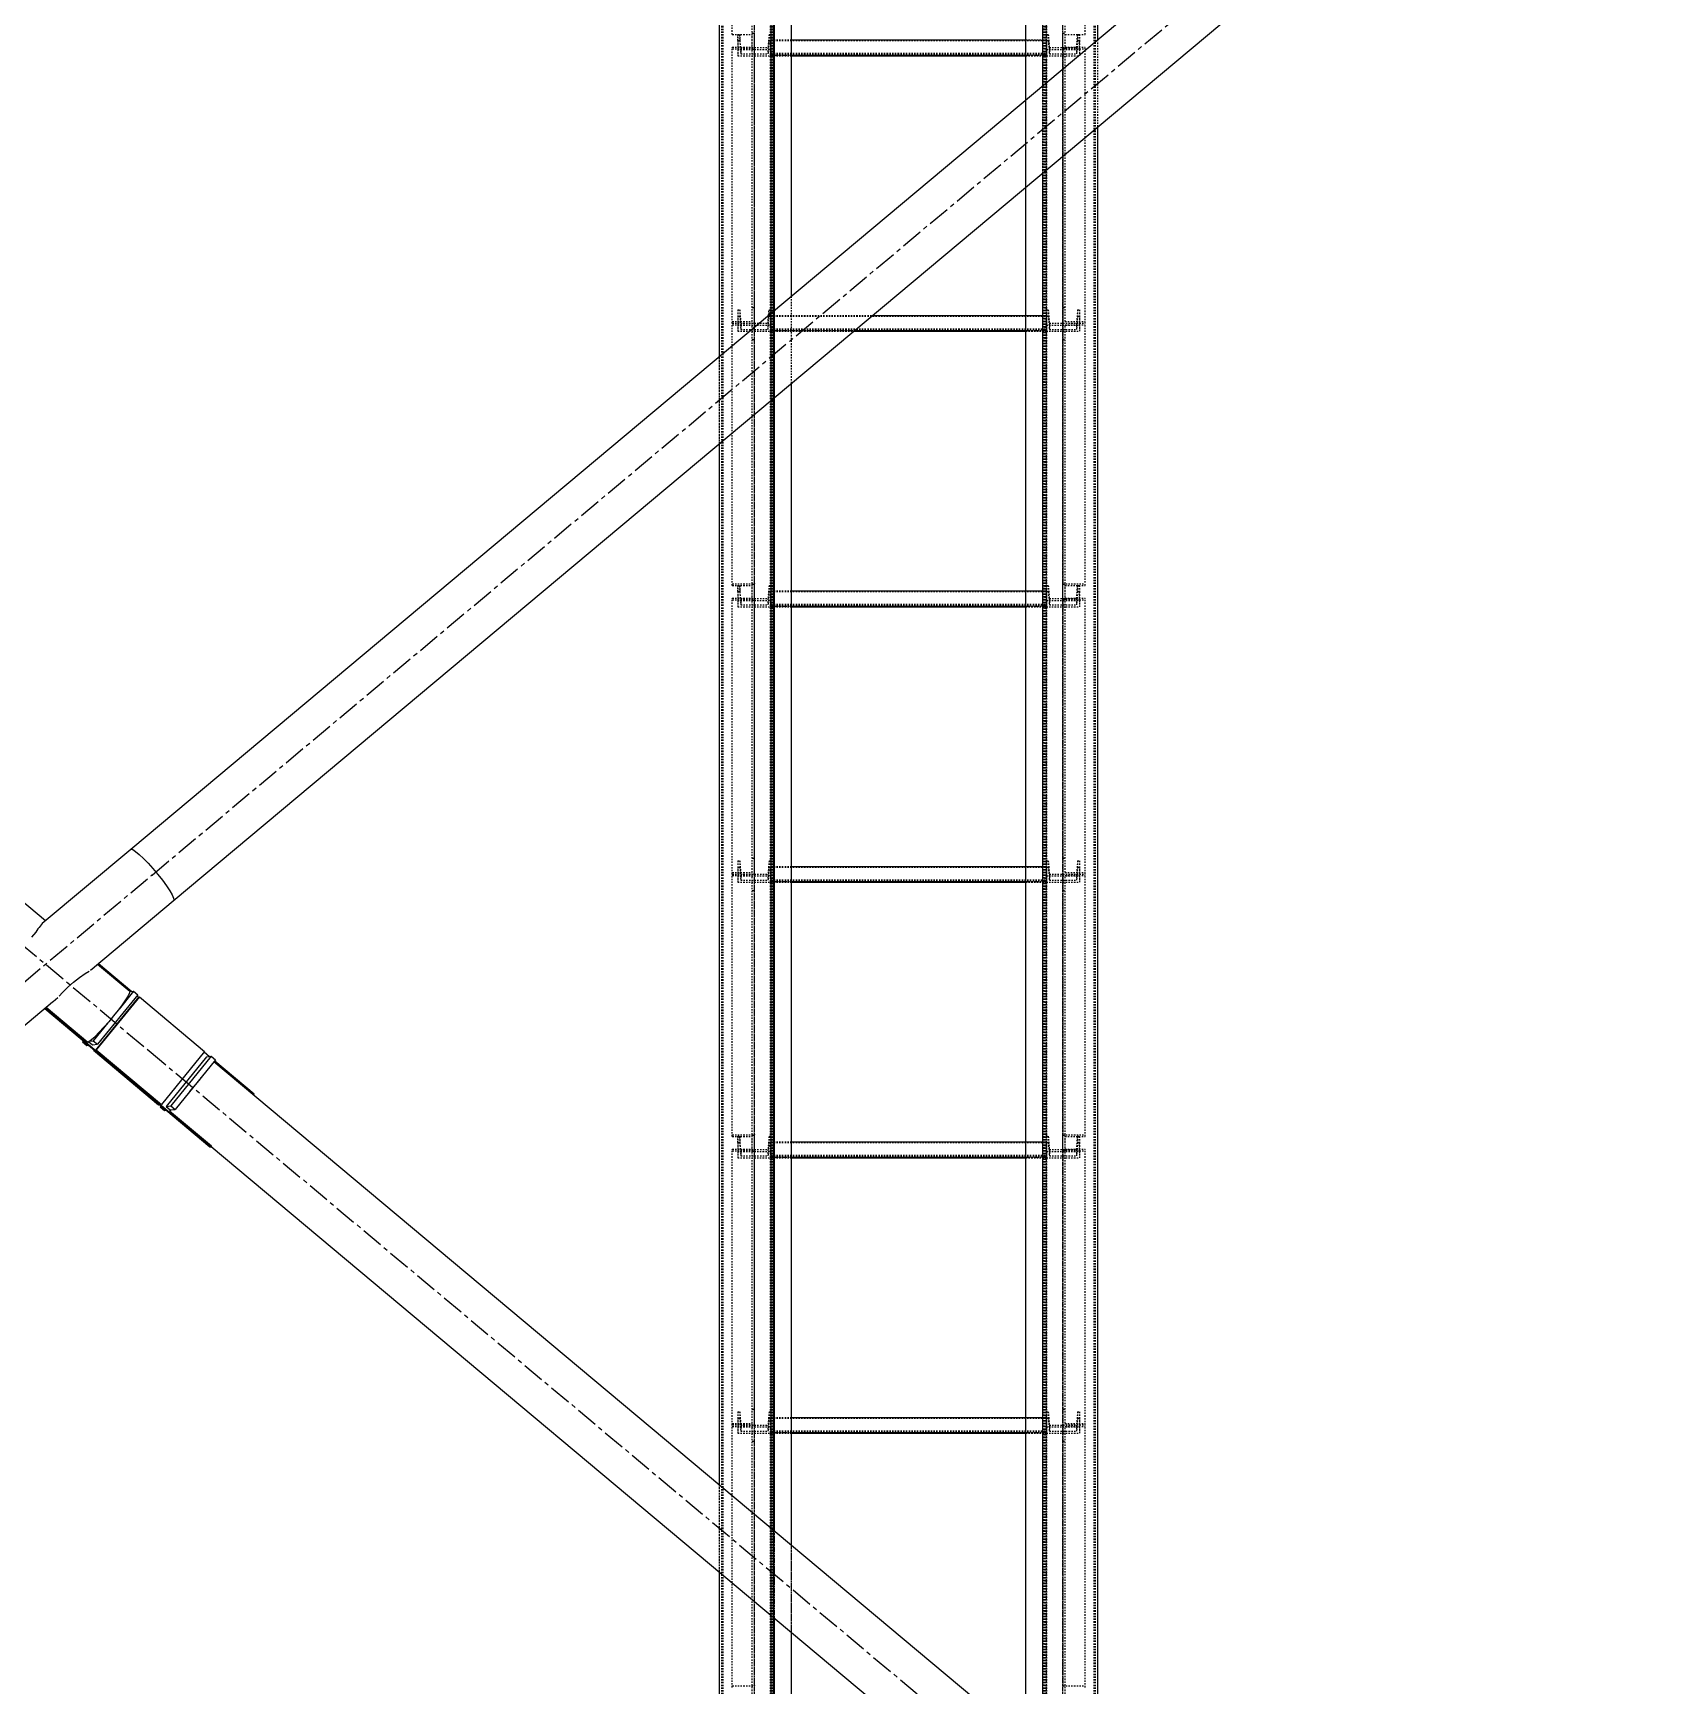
# Model space of a CAD drawing. Header units: millimetres. Extents: x 5143 to 30813, y 232 to 21408.
# Drawn here: x 24297 to 24889, y 11378 to 11978 of the extents above; entities that cross this region are included whole.
import ezdxf

# ---------------------------------------------------------------- set-up
doc = ezdxf.new("R2010")
doc.units = ezdxf.units.MM
doc.header["$LTSCALE"] = 0.25
for name, pattern in [('CENTER', [50.8, 31.75, -6.35, 6.35, -6.35]), ('XKITLINE00', [0]), ('XKITLINE02', [4, 2, -2]), ('XKITLINE03', [6, 3, -1, 1, -1])]:
    doc.linetypes.add(name, pattern=pattern)

msp = doc.modelspace()

# ---------------------------------------------------------------- linework, layer by layer
at = {"color": 1, "linetype": 'XKITLINE03'}
for p, q in [((24559, 10814.34), (24559, 12467.81)), ((24670.99, 10814.34), (24670.99, 12467.81)), ((24565, 12460.27), (24565, 10820.27)), ((24665, 10820.27), (24665, 12460.27)), ((24559, 11872.95), (24559, 11972.47)), ((24565, 11969.94), (24565, 11972.21)), ((24565, 11970.18), (24664.97, 11970.18)), ((24664.97, 11972.21), (24664.97, 11969.94)), ((24670.98, 11972.47), (24670.98, 11872.95)), ((24559, 11778.32), (24559, 11872.95)), ((24565, 11869.96), (24565, 11872.23)), ((24664.97, 11872.23), (24664.97, 11869.96)), ((24670.98, 11872.95), (24670.98, 11778.32)), ((24565, 11870.2), (24664.97, 11870.2)), ((24559, 11672.99), (24559, 11772.51)), ((24565, 11769.98), (24565, 11772.25)), ((24565, 11770.22), (24664.97, 11770.22)), ((24664.97, 11772.25), (24664.97, 11769.98)), ((24670.98, 11772.51), (24670.98, 11672.99)), ((24559, 11578.36), (24559, 11672.99)), ((24565, 11670), (24565, 11672.27)), ((24565, 11670.25), (24664.97, 11670.25)), ((24664.97, 11672.27), (24664.97, 11670)), ((24670.98, 11672.99), (24670.98, 11578.36)), ((24559, 11473.04), (24559, 11572.55)), ((24565, 11570.02), (24565, 11572.29)), ((24664.97, 11572.29), (24664.97, 11570.02)), ((24670.98, 11572.55), (24670.98, 11473.04)), ((24565, 11570.27), (24664.97, 11570.27)), ((24559, 11378.4), (24559, 11473.04)), ((24565, 11470.04), (24565, 11472.31)), ((24565, 11470.29), (24664.97, 11470.29)), ((24664.97, 11472.31), (24664.97, 11470.04)), ((24670.98, 11473.04), (24670.98, 11378.4))]:
    msp.add_line(p, q, dxfattribs=at)
at = {"color": 3, "linetype": 'XKITLINE02'}
for p, q in [((24546.3, 10867.93), (24546.3, 12464.01)), ((24547.15, 10820.27), (24547.15, 12464.01)), ((24547.68, 10820.27), (24547.68, 12464.27)), ((24564.91, 10820.27), (24564.92, 12464.27)), ((24565, 10820.27), (24565, 12460.68)), ((24565.45, 10820.27), (24565.45, 12464.01)), ((24565.85, 10820.3), (24565.85, 12460.65)), ((24572.5, 10884.14), (24572.5, 12460.66)), ((24657.5, 10820.66), (24657.5, 12460.66)), ((24664.15, 10820.3), (24664.15, 12460.65)), ((24664.54, 10820.27), (24664.54, 12464.01)), ((24665, 10820.27), (24665, 12460.68)), ((24665.07, 10820.27), (24665.07, 12464.27)), ((24682.31, 10820.27), (24682.31, 12464.27)), ((24682.84, 10820.27), (24682.84, 12464.01)), ((24663.69, 10854.23), (24663.69, 12426.32)), ((24566.3, 10880.3), (24566.3, 12400.21)), ((24565, 12377.22), (24565, 10820.27)), ((24565.85, 12377.22), (24565.85, 10820.3)), ((24551, 11977.69), (24551, 12072.91)), ((24558.2, 11972.34), (24558.2, 12072.32)), ((24559, 11972.34), (24559, 12072.91)), ((24670.98, 11972.34), (24670.98, 12072.91)), ((24671.78, 11972.34), (24671.78, 12072.32)), ((24678.98, 11977.69), (24678.98, 12072.91)), ((24551, 11977.69), (24558.2, 11977.69)), ((24553, 11975.44), (24553, 11977.71)), ((24553, 11977.71), (24553.68, 11977.71)), ((24553, 11977.69), (24553, 11972.21)), ((24553, 11975.44), (24553.68, 11975.44)), ((24553, 11975.44), (24553, 11969.94)), ((24553.68, 11977.71), (24553.68, 11975.44)), ((24554.06, 11972.91), (24553.68, 11977.71)), ((24553.68, 11975.44), (24554.06, 11970.64)), ((24558.2, 11873.52), (24558.2, 11978.16)), ((24558.2, 11978.16), (24559, 11978.16)), ((24559, 11872.95), (24559, 11978.16)), ((24564.32, 11977.71), (24563.93, 11972.91)), ((24564.32, 11975.44), (24563.93, 11970.64)), ((24564.32, 11977.71), (24564.32, 11975.44)), ((24564.32, 11977.71), (24565, 11977.71)), ((24564.32, 11975.44), (24565, 11975.44)), ((24565, 11977.71), (24565, 11975.44)), ((24565, 11977.71), (24565, 11972.21)), ((24565, 11969.94), (24565, 11975.68)), ((24565, 11975.68), (24572.5, 11975.68)), ((24565, 11975.67), (24664.97, 11975.67)), ((24565, 11975.45), (24664.97, 11975.45)), ((24565, 11975.44), (24565, 11969.94)), ((24565, 11975.44), (24664.97, 11975.44)), ((24657.5, 11975.68), (24664.97, 11975.68)), ((24664.97, 11969.94), (24664.97, 11975.68)), ((24664.97, 11977.71), (24664.97, 11972.21)), ((24664.97, 11977.71), (24665.66, 11977.71)), ((24664.97, 11977.71), (24664.97, 11975.44)), ((24664.97, 11975.44), (24664.97, 11969.94)), ((24664.97, 11975.44), (24665.66, 11975.44)), ((24665.66, 11977.71), (24666.04, 11972.91)), ((24665.66, 11977.71), (24665.66, 11975.44)), ((24665.66, 11975.44), (24666.04, 11970.64)), ((24670.98, 11872.95), (24670.98, 11978.16)), ((24670.98, 11978.16), (24671.78, 11978.16)), ((24671.78, 11934.29), (24671.78, 11978.16)), ((24671.78, 11977.69), (24678.98, 11977.69)), ((24675.91, 11972.91), (24676.3, 11977.71)), ((24676.3, 11975.44), (24675.91, 11970.64)), ((24676.3, 11977.71), (24676.98, 11977.71)), ((24676.3, 11977.71), (24676.3, 11975.44)), ((24676.3, 11975.44), (24676.98, 11975.44)), ((24676.98, 11972.21), (24676.98, 11977.71)), ((24676.98, 11977.71), (24676.98, 11975.44)), ((24676.98, 11975.44), (24676.98, 11969.94)), ((24683.69, 11944.21), (24683.69, 11975.88)), ((24551, 11872.95), (24551, 11973.04)), ((24551, 11973.04), (24558.2, 11973.04)), ((24551, 11972.47), (24559, 11972.47)), ((24553, 11972.21), (24553, 11969.94)), ((24553, 11972.21), (24565, 11972.21)), ((24553, 11969.94), (24565, 11969.94)), ((24554.06, 11972.91), (24554.06, 11970.64)), ((24554.06, 11972.91), (24563.93, 11972.91)), ((24554.06, 11970.64), (24563.93, 11970.64)), ((24558.2, 11972.34), (24559, 11972.34)), ((24563.93, 11972.91), (24563.93, 11970.64)), ((24565, 11972.21), (24565, 11969.94)), ((24565, 11970.86), (24664.97, 11970.86)), ((24565, 11970.66), (24664.97, 11970.66)), ((24565, 11970.18), (24572.5, 11970.18)), ((24565, 11969.94), (24572.5, 11969.94)), ((24657.5, 11970.18), (24664.97, 11970.18)), ((24657.5, 11969.94), (24664.97, 11969.94)), ((24664.97, 11972.21), (24676.98, 11972.21)), ((24664.97, 11972.21), (24664.97, 11969.94)), ((24664.97, 11969.94), (24676.98, 11969.94)), ((24666.04, 11972.91), (24675.91, 11972.91)), ((24666.04, 11972.91), (24666.04, 11970.64)), ((24666.04, 11970.64), (24675.91, 11970.64)), ((24670.98, 11972.47), (24678.98, 11972.47)), ((24670.98, 11972.34), (24671.78, 11972.34)), ((24671.78, 11973.04), (24678.98, 11973.04)), ((24675.91, 11972.91), (24675.91, 11970.64)), ((24676.98, 11972.21), (24676.98, 11969.94)), ((24678.98, 11940.32), (24678.98, 11973.04)), ((24663.69, 11927.46), (24663.69, 11959.14)), ((24657.5, 11922.27), (24657.5, 11953.95)), ((24678.98, 11872.95), (24678.98, 11940.32)), ((24670.98, 11933.62), (24670.98, 11872.95)), ((24671.78, 11873.52), (24671.78, 11934.29)), ((24553, 11877.73), (24553, 11875.46)), ((24553, 11877.73), (24553.68, 11877.73)), ((24553, 11877.73), (24553, 11872.23)), ((24553.68, 11877.73), (24553.68, 11875.46)), ((24553.68, 11877.73), (24554.06, 11872.93)), ((24558.2, 11878.65), (24559, 11878.65)), ((24563.93, 11872.93), (24564.32, 11877.73)), ((24564.32, 11877.73), (24564.32, 11875.46)), ((24564.32, 11877.73), (24565, 11877.73)), ((24565, 11875.46), (24565, 11877.73)), ((24565, 11872.23), (24565, 11877.73)), ((24566.3, 11845.91), (24566.3, 11877.59)), ((24572.5, 11851.1), (24572.5, 11882.78)), ((24664.97, 11877.73), (24664.97, 11872.23)), ((24664.97, 11877.73), (24665.66, 11877.73)), ((24664.97, 11877.73), (24664.97, 11875.46)), ((24665.66, 11877.73), (24666.04, 11872.93)), ((24665.66, 11877.73), (24665.66, 11875.46)), ((24670.98, 11878.65), (24671.78, 11878.65)), ((24676.3, 11877.73), (24675.91, 11872.93)), ((24676.3, 11877.73), (24676.98, 11877.73)), ((24676.3, 11877.73), (24676.3, 11875.46)), ((24676.98, 11877.73), (24676.98, 11872.23)), ((24676.98, 11877.73), (24676.98, 11875.46)), ((24551, 11873.52), (24558.2, 11873.52)), ((24551, 11777.73), (24551, 11872.95)), ((24551, 11872.95), (24559, 11872.95)), ((24551, 11872.95), (24559, 11872.95)), ((24551, 11872.36), (24558.2, 11872.36)), ((24553, 11875.46), (24553.68, 11875.46)), ((24553, 11875.46), (24553, 11869.96)), ((24553, 11872.23), (24553, 11869.96)), ((24553, 11872.23), (24565, 11872.23)), ((24553.68, 11875.46), (24554.06, 11870.66)), ((24554.06, 11872.93), (24554.06, 11870.66)), ((24554.06, 11872.93), (24563.93, 11872.93)), ((24558.2, 11772.39), (24558.2, 11872.36)), ((24559, 11772.39), (24559, 11872.95)), ((24563.93, 11870.66), (24564.32, 11875.46)), ((24563.93, 11872.93), (24563.93, 11870.66)), ((24564.32, 11875.46), (24565, 11875.46)), ((24565, 11869.96), (24565, 11875.7)), ((24565, 11875.7), (24601.88, 11875.7)), ((24565, 11875.69), (24664.97, 11875.69)), ((24565, 11875.47), (24664.97, 11875.47)), ((24565, 11869.96), (24565, 11875.46)), ((24565, 11875.46), (24664.97, 11875.46)), ((24565, 11872.23), (24565, 11869.96)), ((24657.5, 11875.7), (24664.97, 11875.7)), ((24664.97, 11869.96), (24664.97, 11875.7)), ((24664.97, 11875.46), (24664.97, 11869.96)), ((24664.97, 11875.46), (24665.66, 11875.46)), ((24664.97, 11872.23), (24676.98, 11872.23)), ((24664.97, 11872.23), (24664.97, 11869.96)), ((24665.66, 11875.46), (24666.04, 11870.66)), ((24666.04, 11872.93), (24675.91, 11872.93)), ((24666.04, 11872.93), (24666.04, 11870.66)), ((24670.98, 11772.39), (24670.98, 11872.95)), ((24670.98, 11872.95), (24678.98, 11872.95)), ((24670.98, 11872.95), (24678.98, 11872.95)), ((24671.78, 11873.52), (24678.98, 11873.52)), ((24671.78, 11772.39), (24671.78, 11872.36)), ((24671.78, 11872.36), (24678.98, 11872.36)), ((24676.3, 11875.46), (24675.91, 11870.66)), ((24675.91, 11872.93), (24675.91, 11870.66)), ((24676.3, 11875.46), (24676.98, 11875.46)), ((24676.98, 11875.46), (24676.98, 11869.96)), ((24676.98, 11872.23), (24676.98, 11869.96)), ((24678.98, 11777.73), (24678.98, 11872.95)), ((24553, 11869.96), (24565, 11869.96)), ((24554.06, 11870.66), (24563.93, 11870.66)), ((24558.2, 11867.02), (24559, 11867.02)), ((24565, 11870.88), (24664.97, 11870.88)), ((24565, 11870.68), (24664.97, 11870.68)), ((24565, 11870.2), (24595.31, 11870.2)), ((24565, 11869.96), (24595.02, 11869.96)), ((24657.5, 11870.2), (24664.97, 11870.2)), ((24657.5, 11869.96), (24664.97, 11869.96)), ((24664.97, 11869.96), (24676.98, 11869.96)), ((24666.04, 11870.66), (24675.91, 11870.66)), ((24670.98, 11867.02), (24671.78, 11867.02)), ((24546.3, 11829.16), (24546.3, 11860.84)), ((24551, 11778.32), (24559, 11778.32)), ((24551, 11777.73), (24558.2, 11777.73)), ((24553, 11775.48), (24553, 11777.75)), ((24553, 11777.75), (24553.68, 11777.75)), ((24553, 11777.73), (24553, 11772.25)), ((24553.68, 11777.75), (24553.68, 11775.48)), ((24554.06, 11772.95), (24553.68, 11777.75)), ((24558.2, 11673.56), (24558.2, 11778.2)), ((24558.2, 11778.2), (24559, 11778.2)), ((24559, 11672.99), (24559, 11778.2)), ((24564.32, 11777.75), (24563.93, 11772.95)), ((24564.32, 11777.75), (24564.32, 11775.48)), ((24564.32, 11777.75), (24565, 11777.75)), ((24565, 11777.75), (24565, 11775.48)), ((24565, 11777.75), (24565, 11772.25)), ((24565, 11769.98), (24565, 11775.72)), ((24565, 11775.72), (24572.5, 11775.72)), ((24565, 11775.71), (24664.97, 11775.71)), ((24657.5, 11775.72), (24664.97, 11775.72)), ((24664.97, 11769.98), (24664.97, 11775.72)), ((24664.97, 11777.75), (24664.97, 11772.25)), ((24664.97, 11777.75), (24665.66, 11777.75)), ((24664.97, 11777.75), (24664.97, 11775.48)), ((24665.66, 11777.75), (24666.04, 11772.95)), ((24665.66, 11777.75), (24665.66, 11775.48)), ((24670.98, 11778.32), (24678.98, 11778.32)), ((24670.98, 11672.99), (24670.98, 11778.2)), ((24670.98, 11778.2), (24671.78, 11778.2)), ((24671.78, 11673.56), (24671.78, 11778.2)), ((24671.78, 11777.73), (24678.98, 11777.73)), ((24675.91, 11772.95), (24676.3, 11777.75)), ((24676.3, 11777.75), (24676.98, 11777.75)), ((24676.3, 11777.75), (24676.3, 11775.48)), ((24676.98, 11772.25), (24676.98, 11777.75)), ((24676.98, 11777.75), (24676.98, 11775.48)), ((24551, 11672.99), (24551, 11773.08)), ((24551, 11773.08), (24558.2, 11773.08)), ((24551, 11772.51), (24559, 11772.51)), ((24553, 11775.48), (24553.68, 11775.48)), ((24553, 11775.48), (24553, 11769.98)), ((24553, 11772.25), (24553, 11769.98)), ((24553, 11772.25), (24565, 11772.25)), ((24553, 11769.98), (24565, 11769.98)), ((24553.68, 11775.48), (24554.06, 11770.68)), ((24554.06, 11772.95), (24554.06, 11770.68)), ((24554.06, 11772.95), (24563.93, 11772.95)), ((24554.06, 11770.68), (24563.93, 11770.68)), ((24558.2, 11772.39), (24559, 11772.39)), ((24564.32, 11775.48), (24563.93, 11770.68)), ((24563.93, 11772.95), (24563.93, 11770.68)), ((24564.32, 11775.48), (24565, 11775.48)), ((24565, 11775.49), (24664.97, 11775.49)), ((24565, 11775.48), (24565, 11769.98)), ((24565, 11775.48), (24664.97, 11775.48)), ((24565, 11772.25), (24565, 11769.98)), ((24565, 11770.9), (24664.97, 11770.9)), ((24565, 11770.7), (24664.97, 11770.7)), ((24565, 11770.22), (24572.5, 11770.22)), ((24565, 11769.98), (24572.5, 11769.98)), ((24657.5, 11770.22), (24664.97, 11770.22)), ((24657.5, 11769.98), (24664.97, 11769.98)), ((24664.97, 11775.48), (24664.97, 11769.98)), ((24664.97, 11775.48), (24665.66, 11775.48)), ((24664.97, 11772.25), (24676.98, 11772.25)), ((24664.97, 11772.25), (24664.97, 11769.98)), ((24664.97, 11769.98), (24676.98, 11769.98)), ((24665.66, 11775.48), (24666.04, 11770.68)), ((24666.04, 11772.95), (24675.91, 11772.95)), ((24666.04, 11772.95), (24666.04, 11770.68)), ((24666.04, 11770.68), (24675.91, 11770.68)), ((24670.98, 11772.51), (24678.98, 11772.51)), ((24670.98, 11772.39), (24671.78, 11772.39)), ((24671.78, 11773.08), (24678.98, 11773.08)), ((24676.3, 11775.48), (24675.91, 11770.68)), ((24675.91, 11772.95), (24675.91, 11770.68)), ((24676.3, 11775.48), (24676.98, 11775.48)), ((24676.98, 11775.48), (24676.98, 11769.98)), ((24676.98, 11772.25), (24676.98, 11769.98)), ((24678.98, 11672.99), (24678.98, 11773.08)), ((24553, 11677.77), (24553, 11675.5)), ((24553, 11677.77), (24553.68, 11677.77)), ((24553, 11677.77), (24553, 11672.27)), ((24553, 11675.5), (24553.68, 11675.5)), ((24553, 11675.5), (24553, 11670)), ((24553.68, 11677.77), (24553.68, 11675.5)), ((24553.68, 11677.77), (24554.06, 11672.97)), ((24553.68, 11675.5), (24554.06, 11670.7)), ((24558.2, 11678.69), (24559, 11678.69)), ((24564.32, 11677.77), (24563.93, 11672.97)), ((24564.32, 11675.5), (24563.93, 11670.7)), ((24564.32, 11677.77), (24564.32, 11675.5)), ((24564.32, 11677.77), (24565, 11677.77)), ((24564.32, 11675.5), (24565, 11675.5)), ((24565, 11677.77), (24565, 11675.5)), ((24565, 11677.77), (24565, 11672.27)), ((24565, 11670), (24565, 11675.74)), ((24565, 11675.74), (24572.5, 11675.74)), ((24565, 11675.73), (24664.97, 11675.73)), ((24565, 11675.51), (24664.97, 11675.51)), ((24565, 11675.5), (24565, 11670)), ((24565, 11675.5), (24664.97, 11675.5)), ((24657.5, 11675.74), (24664.97, 11675.74)), ((24664.97, 11677.77), (24664.97, 11672.27)), ((24664.97, 11677.77), (24665.66, 11677.77)), ((24664.97, 11677.77), (24664.97, 11675.5)), ((24664.97, 11670), (24664.97, 11675.74)), ((24664.97, 11675.5), (24664.97, 11670)), ((24664.97, 11675.5), (24665.66, 11675.5)), ((24665.66, 11677.77), (24666.04, 11672.97)), ((24665.66, 11677.77), (24665.66, 11675.5)), ((24665.66, 11675.5), (24666.04, 11670.7)), ((24670.98, 11678.69), (24671.78, 11678.69)), ((24676.3, 11677.77), (24675.91, 11672.97)), ((24676.3, 11675.5), (24675.91, 11670.7)), ((24676.3, 11677.77), (24676.98, 11677.77)), ((24676.3, 11677.77), (24676.3, 11675.5)), ((24676.3, 11675.5), (24676.98, 11675.5)), ((24676.98, 11677.77), (24676.98, 11672.27)), ((24676.98, 11677.77), (24676.98, 11675.5)), ((24676.98, 11675.5), (24676.98, 11670)), ((24551, 11673.56), (24558.2, 11673.56)), ((24551, 11577.77), (24551, 11672.99)), ((24551, 11672.99), (24559, 11672.99)), ((24551, 11672.99), (24559, 11672.99)), ((24551, 11672.4), (24558.2, 11672.4)), ((24553, 11672.27), (24553, 11670)), ((24553, 11672.27), (24565, 11672.27)), ((24553, 11670), (24565, 11670)), ((24554.06, 11672.97), (24554.06, 11670.7)), ((24554.06, 11672.97), (24563.93, 11672.97)), ((24554.06, 11670.7), (24563.93, 11670.7)), ((24558.2, 11572.43), (24558.2, 11672.4)), ((24559, 11572.43), (24559, 11672.99)), ((24563.93, 11672.97), (24563.93, 11670.7)), ((24565, 11672.27), (24565, 11670)), ((24565, 11670.92), (24664.97, 11670.92)), ((24565, 11670.72), (24664.97, 11670.72)), ((24565, 11670.25), (24572.5, 11670.25)), ((24565, 11670), (24572.5, 11670)), ((24657.5, 11670.25), (24664.97, 11670.25)), ((24657.5, 11670), (24664.97, 11670)), ((24664.97, 11672.27), (24676.98, 11672.27)), ((24664.97, 11672.27), (24664.97, 11670)), ((24664.97, 11670), (24676.98, 11670)), ((24666.04, 11672.97), (24675.91, 11672.97)), ((24666.04, 11672.97), (24666.04, 11670.7)), ((24666.04, 11670.7), (24675.91, 11670.7)), ((24670.98, 11572.43), (24670.98, 11672.99)), ((24670.98, 11672.99), (24678.98, 11672.99)), ((24670.98, 11672.99), (24678.98, 11672.99)), ((24671.78, 11673.56), (24678.98, 11673.56)), ((24671.78, 11572.43), (24671.78, 11672.4)), ((24671.78, 11672.4), (24678.98, 11672.4)), ((24675.91, 11672.97), (24675.91, 11670.7)), ((24676.98, 11672.27), (24676.98, 11670)), ((24678.98, 11577.77), (24678.98, 11672.99)), ((24558.2, 11667.06), (24559, 11667.06)), ((24670.98, 11667.06), (24671.78, 11667.06)), ((24551, 11578.36), (24559, 11578.36)), ((24551, 11577.77), (24558.2, 11577.77)), ((24553, 11575.52), (24553, 11577.79)), ((24553, 11577.79), (24553.68, 11577.79)), ((24553, 11577.77), (24553, 11572.29)), ((24553.68, 11577.79), (24553.68, 11575.52)), ((24554.06, 11572.99), (24553.68, 11577.79)), ((24558.2, 11473.61), (24558.2, 11578.24)), ((24558.2, 11578.24), (24559, 11578.24)), ((24559, 11473.04), (24559, 11578.24)), ((24564.32, 11577.79), (24563.93, 11572.99)), ((24564.32, 11577.79), (24564.32, 11575.52)), ((24564.32, 11577.79), (24565, 11577.79)), ((24565, 11577.79), (24565, 11575.52)), ((24565, 11577.79), (24565, 11572.29)), ((24664.97, 11577.79), (24664.97, 11572.29)), ((24664.97, 11577.79), (24665.66, 11577.79)), ((24664.97, 11577.79), (24664.97, 11575.52)), ((24665.66, 11577.79), (24666.04, 11572.99)), ((24665.66, 11577.79), (24665.66, 11575.52)), ((24670.98, 11578.36), (24678.98, 11578.36)), ((24670.98, 11473.04), (24670.98, 11578.24)), ((24670.98, 11578.24), (24671.78, 11578.24)), ((24671.78, 11473.61), (24671.78, 11578.24)), ((24671.78, 11577.77), (24678.98, 11577.77)), ((24675.91, 11572.99), (24676.3, 11577.79)), ((24676.3, 11577.79), (24676.98, 11577.79)), ((24676.3, 11577.79), (24676.3, 11575.52)), ((24676.98, 11572.29), (24676.98, 11577.79)), ((24676.98, 11577.79), (24676.98, 11575.52)), ((24551, 11473.04), (24551, 11573.12)), ((24551, 11573.12), (24558.2, 11573.12)), ((24551, 11572.55), (24559, 11572.55)), ((24553, 11575.52), (24553.68, 11575.52)), ((24553, 11575.52), (24553, 11570.02)), ((24553, 11572.29), (24553, 11570.02)), ((24553, 11572.29), (24565, 11572.29)), ((24553.68, 11575.52), (24554.06, 11570.72)), ((24554.06, 11572.99), (24554.06, 11570.72)), ((24554.06, 11572.99), (24563.93, 11572.99)), ((24558.2, 11572.43), (24559, 11572.43)), ((24564.32, 11575.52), (24563.93, 11570.72)), ((24563.93, 11572.99), (24563.93, 11570.72)), ((24564.32, 11575.52), (24565, 11575.52)), ((24565, 11570.02), (24565, 11575.76)), ((24565, 11575.76), (24572.5, 11575.76)), ((24565, 11575.75), (24664.97, 11575.75)), ((24565, 11575.54), (24664.97, 11575.54)), ((24565, 11575.52), (24565, 11570.02)), ((24565, 11575.52), (24664.97, 11575.52)), ((24565, 11572.29), (24565, 11570.02)), ((24657.5, 11575.76), (24664.97, 11575.76)), ((24664.97, 11570.02), (24664.97, 11575.76)), ((24664.97, 11575.52), (24664.97, 11570.02)), ((24664.97, 11575.52), (24665.66, 11575.52)), ((24664.97, 11572.29), (24676.98, 11572.29)), ((24664.97, 11572.29), (24664.97, 11570.02)), ((24665.66, 11575.52), (24666.04, 11570.72)), ((24666.04, 11572.99), (24675.91, 11572.99)), ((24666.04, 11572.99), (24666.04, 11570.72)), ((24670.98, 11572.55), (24678.98, 11572.55)), ((24670.98, 11572.43), (24671.78, 11572.43)), ((24671.78, 11573.12), (24678.98, 11573.12)), ((24676.3, 11575.52), (24675.91, 11570.72)), ((24675.91, 11572.99), (24675.91, 11570.72)), ((24676.3, 11575.52), (24676.98, 11575.52)), ((24676.98, 11575.52), (24676.98, 11570.02)), ((24676.98, 11572.29), (24676.98, 11570.02)), ((24678.98, 11473.04), (24678.98, 11573.12)), ((24553, 11570.02), (24565, 11570.02)), ((24554.06, 11570.72), (24563.93, 11570.72)), ((24565, 11570.94), (24664.97, 11570.94)), ((24565, 11570.74), (24664.97, 11570.74)), ((24565, 11570.27), (24572.5, 11570.27)), ((24565, 11570.02), (24572.5, 11570.02)), ((24657.5, 11570.27), (24664.97, 11570.27)), ((24657.5, 11570.02), (24664.97, 11570.02)), ((24664.97, 11570.02), (24676.98, 11570.02)), ((24666.04, 11570.72), (24675.91, 11570.72)), ((24553, 11477.81), (24553, 11475.54)), ((24553, 11477.81), (24553.68, 11477.81)), ((24553, 11477.81), (24553, 11472.31)), ((24553.68, 11477.81), (24553.68, 11475.54)), ((24553.68, 11477.81), (24554.06, 11473.01)), ((24558.2, 11478.73), (24559, 11478.73)), ((24564.32, 11477.81), (24563.93, 11473.01)), ((24564.32, 11477.81), (24564.32, 11475.54)), ((24564.32, 11477.81), (24565, 11477.81)), ((24565, 11477.81), (24565, 11475.54)), ((24565, 11477.81), (24565, 11472.31)), ((24565, 11470.04), (24565, 11475.79)), ((24565, 11475.79), (24572.5, 11475.79)), ((24565, 11475.77), (24664.97, 11475.77)), ((24657.5, 11475.79), (24664.97, 11475.79)), ((24664.97, 11477.81), (24664.97, 11472.31)), ((24664.97, 11477.81), (24665.66, 11477.81)), ((24664.97, 11477.81), (24664.97, 11475.54)), ((24664.97, 11470.04), (24664.97, 11475.79)), ((24665.66, 11477.81), (24666.04, 11473.01)), ((24665.66, 11477.81), (24665.66, 11475.54)), ((24670.98, 11478.73), (24671.78, 11478.73)), ((24676.3, 11477.81), (24675.91, 11473.01)), ((24676.3, 11477.81), (24676.98, 11477.81)), ((24676.3, 11477.81), (24676.3, 11475.54)), ((24676.98, 11477.81), (24676.98, 11472.31)), ((24676.98, 11477.81), (24676.98, 11475.54)), ((24551, 11473.61), (24558.2, 11473.61)), ((24551, 11473.04), (24559, 11473.04)), ((24551, 11377.81), (24551, 11473.04)), ((24551, 11473.04), (24559, 11473.04)), ((24551, 11472.44), (24558.2, 11472.44)), ((24553, 11475.54), (24553.68, 11475.54)), ((24553, 11475.54), (24553, 11470.04)), ((24553, 11472.31), (24553, 11470.04)), ((24553, 11472.31), (24565, 11472.31)), ((24553, 11470.04), (24565, 11470.04)), ((24553.68, 11475.54), (24554.06, 11470.74)), ((24554.06, 11473.01), (24554.06, 11470.74)), ((24554.06, 11473.01), (24563.93, 11473.01)), ((24554.06, 11470.74), (24563.93, 11470.74)), ((24558.2, 11372.47), (24558.2, 11472.44)), ((24559, 11372.47), (24559, 11473.04)), ((24564.32, 11475.54), (24563.93, 11470.74)), ((24563.93, 11473.01), (24563.93, 11470.74)), ((24564.32, 11475.54), (24565, 11475.54)), ((24565, 11475.56), (24664.97, 11475.56)), ((24565, 11475.54), (24664.97, 11475.54)), ((24565, 11475.54), (24565, 11470.04)), ((24565, 11472.31), (24565, 11470.04)), ((24565, 11470.96), (24664.97, 11470.96)), ((24565, 11470.76), (24664.97, 11470.76)), ((24565, 11470.29), (24572.5, 11470.29)), ((24565, 11470.04), (24572.5, 11470.04)), ((24657.5, 11470.29), (24664.97, 11470.29)), ((24657.5, 11470.04), (24664.97, 11470.04)), ((24664.97, 11475.54), (24664.97, 11470.04)), ((24664.97, 11475.54), (24665.66, 11475.54)), ((24664.97, 11472.31), (24676.98, 11472.31)), ((24664.97, 11472.31), (24664.97, 11470.04)), ((24664.97, 11470.04), (24676.98, 11470.04)), ((24665.66, 11475.54), (24666.04, 11470.74)), ((24666.04, 11473.01), (24675.91, 11473.01)), ((24666.04, 11473.01), (24666.04, 11470.74)), ((24666.04, 11470.74), (24675.91, 11470.74)), ((24670.98, 11372.47), (24670.98, 11473.04)), ((24670.98, 11473.04), (24678.98, 11473.04)), ((24670.98, 11473.04), (24678.98, 11473.04)), ((24671.78, 11473.61), (24678.98, 11473.61)), ((24671.78, 11372.47), (24671.78, 11472.44)), ((24671.78, 11472.44), (24678.98, 11472.44)), ((24676.3, 11475.54), (24675.91, 11470.74)), ((24675.91, 11473.01), (24675.91, 11470.74)), ((24676.3, 11475.54), (24676.98, 11475.54)), ((24676.98, 11475.54), (24676.98, 11470.04)), ((24676.98, 11472.31), (24676.98, 11470.04)), ((24678.98, 11377.81), (24678.98, 11473.04)), ((24558.2, 11467.1), (24559, 11467.1)), ((24670.98, 11467.1), (24671.78, 11467.1)), ((24546.3, 11419.75), (24546.3, 11451.37)), ((24566.3, 11403), (24566.3, 11434.63)), ((24572.5, 11397.81), (24572.5, 11429.43)), ((24551, 11378.4), (24559, 11378.4)), ((24670.98, 11378.4), (24678.98, 11378.4))]:
    msp.add_line(p, q, dxfattribs=at)
at = {"color": 8, "linetype": 'CENTER'}
for p, q in [((24340.44, 11672.63), (25173.61, 12370.27)), ((24263.2, 11672.6), (24339.36, 11608.82)), ((24264.56, 11609.09), (24340.44, 11672.63)), ((24339.36, 11608.82), (25173.61, 10910.27))]:
    msp.add_line(p, q, dxfattribs=at)
at = {"color": 8, "linetype": 'XKITLINE00'}
for p, q in [((24332.78, 11682.05), (25130.45, 12349.97)), ((24348.11, 11663.21), (25161.59, 12344.38)), ((24271.1, 11681.8), (24301.79, 11656.11)), ((24300.59, 11655.1), (24332.78, 11682.05)), ((24332.78, 11682.05), (24333.44, 11681.86)), ((24332.78, 11682.05), (24333.44, 11681.86)), ((24333.44, 11681.86), (24334.44, 11681.21)), ((24333.44, 11681.86), (24334.44, 11681.21)), ((24334.44, 11681.21), (24335.75, 11680.13)), ((24334.44, 11681.21), (24335.75, 11680.13)), ((24335.75, 11680.13), (24337.3, 11678.67)), ((24335.75, 11680.13), (24337.3, 11678.67)), ((24337.3, 11678.67), (24339, 11676.91)), ((24337.3, 11678.67), (24339, 11676.91)), ((24339, 11676.91), (24340.78, 11674.93)), ((24339, 11676.91), (24340.78, 11674.93)), ((24340.78, 11674.93), (24342.54, 11672.84)), ((24340.78, 11674.93), (24342.54, 11672.84)), ((24342.54, 11672.84), (24344.19, 11670.74)), ((24342.54, 11672.84), (24344.19, 11670.74)), ((24344.19, 11670.74), (24345.65, 11668.74)), ((24344.19, 11670.74), (24345.65, 11668.74)), ((24345.65, 11668.74), (24346.86, 11666.93)), ((24345.65, 11668.74), (24346.86, 11666.93)), ((24319.56, 11639.31), (24348.11, 11663.21)), ((24346.86, 11666.93), (24347.74, 11665.4)), ((24346.86, 11666.93), (24347.74, 11665.4)), ((24347.74, 11665.4), (24348.26, 11664.24)), ((24347.74, 11665.4), (24348.26, 11664.24)), ((24348.38, 11663.5), (24348.11, 11663.21)), ((24348.38, 11663.5), (24348.11, 11663.21)), ((24348.26, 11664.24), (24348.38, 11663.5)), ((24348.26, 11664.24), (24348.38, 11663.5)), ((24298.29, 11651.89), (24296.7, 11650.02)), ((24299.04, 11653.06), (24298.29, 11651.89)), ((24299.54, 11653.62), (24299.04, 11653.06)), ((24300.53, 11654.98), (24299.54, 11653.62)), ((24300.59, 11655.1), (24300.53, 11654.98)), ((24316.19, 11636.9), (24317.65, 11637.76)), ((24318.06, 11638.1), (24319.4, 11639.18)), ((24319.4, 11639.18), (24319.56, 11639.31)), ((24320.71, 11640.27), (24332.41, 11630.47)), ((24321.02, 11640.53), (24333.11, 11630.4)), ((24307.98, 11630.02), (24309.89, 11631.92)), ((24309.89, 11631.92), (24311.96, 11633.76)), ((24311.96, 11633.76), (24314.1, 11635.45)), ((24314.1, 11635.45), (24316.19, 11636.9)), ((24272.23, 11599.68), (24304.36, 11626.58)), ((24304.36, 11626.58), (24304.6, 11626.78)), ((24304.6, 11626.78), (24306.26, 11628.22)), ((24307.98, 11630.02), (24306.73, 11628.62)), ((24335.56, 11628.35), (24319.88, 11609.1)), ((24335.89, 11628.39), (24320.21, 11609.13)), ((24335.28, 11629.2), (24320.61, 11611.18)), ((24333.76, 11630.47), (24328.47, 11623.98)), ((24330.84, 11627.28), (24329.63, 11625.53)), ((24331.74, 11628.74), (24330.84, 11627.28)), ((24332.27, 11629.82), (24331.74, 11628.74)), ((24332.41, 11630.47), (24332.27, 11629.82)), ((24332.38, 11630.33), (24333.76, 11630.47)), ((24333.76, 11630.47), (24335.28, 11629.2)), ((24334.99, 11628.83), (24335.56, 11628.35)), ((24335.56, 11628.35), (24335.89, 11628.39)), ((24335.89, 11628.39), (24359.5, 11608.62)), ((24301.5, 11624.18), (24330.98, 11599.5)), ((24301.68, 11624.34), (24331.31, 11599.53)), ((24302, 11624.61), (24317.1, 11611.97)), ((24326.51, 11621.47), (24324.75, 11619.38)), ((24328.16, 11623.56), (24326.51, 11621.47)), ((24329.63, 11625.53), (24328.16, 11623.56)), ((24318.48, 11612.89), (24319.77, 11614.05)), ((24324.37, 11618.95), (24319.09, 11612.45)), ((24319.77, 11614.05), (24321.3, 11615.57)), ((24322.99, 11617.38), (24321.3, 11615.57)), ((24324.75, 11619.38), (24322.99, 11617.38)), ((24315.56, 11612.41), (24315.26, 11612.04)), ((24315.26, 11612.04), (24315.92, 11612.11)), ((24315.26, 11612.04), (24316.79, 11610.77)), ((24316.79, 11610.77), (24317.44, 11610.84)), ((24317.1, 11611.97), (24317.5, 11612.15)), ((24317.49, 11612.14), (24318.86, 11610.99)), ((24317.5, 11612.15), (24318.48, 11612.89)), ((24317.71, 11612.31), (24319.09, 11612.45)), ((24318.86, 11610.99), (24320.61, 11611.18)), ((24319.09, 11612.45), (24320.61, 11611.18)), ((24319.38, 11609.21), (24319.23, 11609.03)), ((24319.23, 11609.03), (24319.56, 11609.06)), ((24319.23, 11609.03), (24342.84, 11589.26)), ((24319.56, 11609.06), (24343.17, 11589.29)), ((24319.88, 11609.1), (24320.21, 11609.13)), ((24319.88, 11609.1), (24343.49, 11589.33)), ((24320.21, 11609.13), (24343.82, 11589.36)), ((24359.5, 11608.62), (24343.82, 11589.36)), ((24359.35, 11608.43), (24361.29, 11606.81)), ((24360.19, 11606.69), (24345.52, 11588.67)), ((24361.94, 11606.88), (24347.27, 11588.86)), ((24363.46, 11605.6), (24348.79, 11587.58)), ((24360.19, 11606.69), (24361.94, 11606.88)), ((24361.94, 11606.88), (24363.46, 11605.6)), ((24362.91, 11604.93), (25162.32, 10935.55)), ((24363.17, 11605.24), (24377.45, 11593.27)), ((24330.98, 11599.5), (24331.31, 11599.53)), ((24331.89, 11599.04), (24331.74, 11598.86)), ((24331.74, 11598.86), (24332.07, 11598.9)), ((24331.74, 11598.86), (24361.45, 11573.99)), ((24332.07, 11598.9), (24361.77, 11574.02)), ((24356.21, 11596.6), (24354.46, 11594.5)), ((24357.86, 11598.69), (24356.21, 11596.6)), ((24358.18, 11599.11), (24357.86, 11598.69)), ((24354.46, 11594.5), (24354.08, 11594.07)), ((24377.45, 11593.27), (24377.2, 11592.97)), ((24342.84, 11589.26), (24343.17, 11589.29)), ((24343.74, 11588.81), (24343.44, 11588.45)), ((24343.44, 11588.45), (24344.1, 11588.52)), ((24343.44, 11588.45), (24344.97, 11587.17)), ((24343.49, 11589.33), (24343.82, 11589.36)), ((24344.97, 11587.17), (24345.62, 11587.24)), ((24345.52, 11588.67), (24347.27, 11588.86)), ((24345.52, 11588.67), (24347.04, 11587.39)), ((24347.04, 11587.39), (24346.8, 11587.1)), ((24346.8, 11587.1), (24347.2, 11587.27)), ((24346.8, 11587.1), (24362.03, 11574.34)), ((24347.04, 11587.39), (24348.79, 11587.58)), ((24347.2, 11587.27), (24347.41, 11587.43)), ((24347.27, 11588.86), (24348.79, 11587.58)), ((24361.45, 11573.99), (24361.77, 11574.02)), ((24362.03, 11574.34), (24361.77, 11574.02)), ((24361.88, 11574.15), (25130.47, 10930.57))]:
    msp.add_line(p, q, dxfattribs=at)
at = {"color": 7, "linetype": 'XKITLINE00'}
for p, q in [((24546.3, 11860.84), (24546.3, 12349.97)), ((24566.3, 11877.59), (24566.3, 12349.97)), ((24572.5, 11882.78), (24572.5, 12349.97)), ((24657.5, 11953.95), (24657.5, 12349.97)), ((24663.69, 11959.14), (24663.69, 12349.97)), ((24683.69, 11975.88), (24683.69, 12349.97)), ((24572.5, 11975.68), (24657.5, 11975.68)), ((24572.5, 11970.18), (24657.5, 11970.18)), ((24572.5, 11969.94), (24657.5, 11969.94)), ((24683.69, 11336.33), (24683.69, 11944.21)), ((24663.69, 11353.07), (24663.69, 11927.46)), ((24657.5, 11358.26), (24657.5, 11922.27)), ((24601.88, 11875.7), (24657.5, 11875.7)), ((24595.02, 11869.96), (24657.5, 11869.96)), ((24595.31, 11870.2), (24657.5, 11870.2)), ((24572.5, 11429.43), (24572.5, 11851.1)), ((24566.3, 11434.63), (24566.3, 11845.91)), ((24546.3, 11451.37), (24546.3, 11829.16)), ((24572.5, 11775.72), (24657.5, 11775.72)), ((24572.5, 11770.22), (24657.5, 11770.22)), ((24572.5, 11769.98), (24657.5, 11769.98)), ((24572.5, 11675.74), (24657.5, 11675.74)), ((24572.5, 11670.25), (24657.5, 11670.25)), ((24572.5, 11670), (24657.5, 11670)), ((24572.5, 11575.76), (24657.5, 11575.76)), ((24572.5, 11570.27), (24657.5, 11570.27)), ((24572.5, 11570.02), (24657.5, 11570.02)), ((24572.5, 11475.79), (24657.5, 11475.79)), ((24572.5, 11470.29), (24657.5, 11470.29)), ((24572.5, 11470.04), (24657.5, 11470.04)), ((24546.3, 10930.57), (24546.3, 11419.75)), ((24566.3, 10930.57), (24566.3, 11403)), ((24572.5, 10930.57), (24572.5, 11397.81))]:
    msp.add_line(p, q, dxfattribs=at)
at = {"color": 1, "linetype": 'XKITLINE00'}
for centre in [(24559, 11972.47), (24565, 11972.21), (24565, 11970.18), (24565, 11969.94), (24664.97, 11970.18), (24664.97, 11972.21), (24664.97, 11969.94), (24670.98, 11972.47), (24559, 11872.95), (24559, 11872.95), (24565, 11872.23), (24664.97, 11872.23), (24670.98, 11872.95), (24670.98, 11872.95), (24565, 11870.2), (24565, 11869.96), (24664.97, 11870.2), (24664.97, 11869.96), (24559, 11778.32), (24670.98, 11778.32), (24559, 11772.51), (24565, 11772.25), (24565, 11770.22), (24565, 11769.98), (24664.97, 11770.22), (24664.97, 11772.25), (24664.97, 11769.98), (24670.98, 11772.51), (24559, 11672.99), (24559, 11672.99), (24565, 11672.27), (24565, 11670.25), (24565, 11670), (24664.97, 11672.27), (24664.97, 11670.25), (24664.97, 11670), (24670.98, 11672.99), (24670.98, 11672.99), (24559, 11578.36), (24670.98, 11578.36), (24559, 11572.55), (24565, 11572.29), (24664.97, 11572.29), (24670.98, 11572.55), (24565, 11570.27), (24565, 11570.02), (24664.97, 11570.27), (24664.97, 11570.02), (24559, 11473.04), (24559, 11473.04), (24565, 11472.31), (24565, 11470.29), (24565, 11470.04), (24664.97, 11472.31), (24664.97, 11470.29), (24664.97, 11470.04), (24670.98, 11473.04), (24670.98, 11473.04), (24559, 11378.4), (24670.98, 11378.4)]:
    msp.add_circle(centre, 0.05, dxfattribs=at)
at = {"color": 8, "linetype": 'XKITLINE00'}
for centre in [(24340.44, 11672.63), (24340.44, 11672.63), (24339.36, 11608.82), (24339.36, 11608.82)]:
    msp.add_circle(centre, 0.05, dxfattribs=at)

doc.saveas('drawing.dxf')
